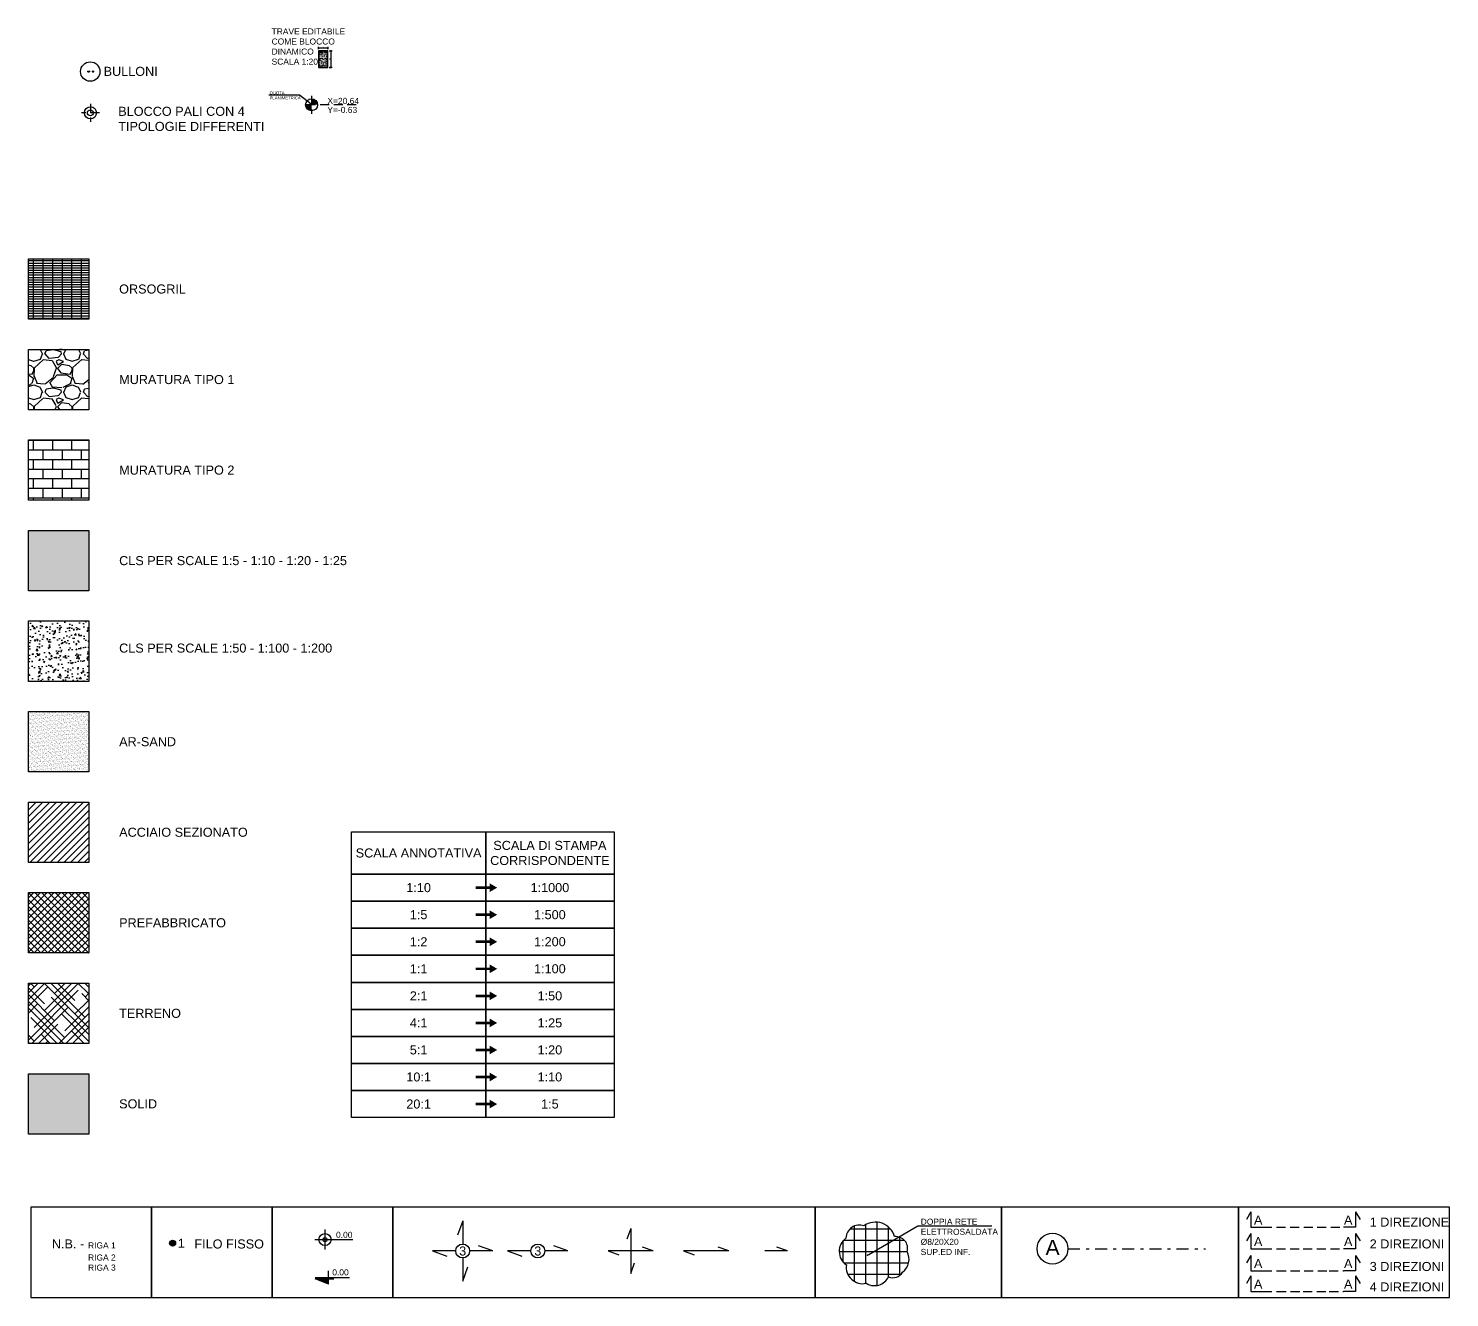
# Model space of a CAD drawing. Header units: metres. Extents: x 11 to 152679, y -40 to 137873.
# Drawn here: x 11.26 to 58.34, y -40.15 to 1.9 of the extents above; entities that cross this region are included whole.
import ezdxf
from ezdxf import colors
from ezdxf.entities.mleader import LeaderData, LeaderLine
from ezdxf.enums import TextEntityAlignment as Align
from ezdxf.math import Vec2, Vec3

# ---------------------------------------------------------------- set-up
doc = ezdxf.new("R2010")
doc.units = ezdxf.units.M
for name, pattern in [('ASSI', [0.8, 0.4, -0.2, 0, -0.2]), ('ESTQUOTE', [0.3, 0.2, -0.1]), ('PROIEZIONI', [0.45, 0.3, -0.15])]:
    doc.linetypes.add(name, pattern=pattern)
doc.layers.get('Defpoints').update_dxf_attribs({"color": 60})
for name, color, linetype in [('Assi', 6, 'ASSI'), ('Fili Fissi', 7, 'Continuous'), ('Linee 0.1mm', 5, 'Continuous'), ('Linee 0.2mm', 4, 'Continuous'), ('Linee 0.3mm', 3, 'Continuous'), ('Linee 0.5mm', 1, 'Continuous'), ('Proiezioni', 31, 'PROIEZIONI'), ('Quote', 7, 'Continuous'), ('Riempimento_Solido', 253, 'Continuous'), ('Riempimento_Tratteggio', 9, 'Continuous'), ('Scritte 0.2mm', 4, 'Continuous'), ('Scritte 0.3mm', 3, 'Continuous'), ('Scritte 0.5mm', 1, 'Continuous')]:
    doc.layers.add(name, color=color, linetype=linetype)
doc.styles.add('Interprogetti Swis', font='swissl.ttf')
doc.dimstyles.new('Interp. cm', dxfattribs={"dimtxt": 0.2, "dimasz": 0.2, "dimexe": 0.1, "dimexo": 0.25, "dimgap": 0.1, "dimtad": 1, "dimdec": 0, "dimlfac": 100, "dimzin": 1, "dimdsep": 46, "dimtxsty": 'Interprogetti Swis', "dimblk": 'ARCHTICK', "dimcen": 0.1, "dimclrd": 256, "dimclre": 253, "dimclrt": 4, "dimadec": 1, "dimazin": 0, "dimtm": 1e-09, "dimtfac": 1, "dimtdec": 0, "dimtix": 1, "dimtmove": 0, "dimatfit": 3, "dimldrblk": 'ARCHTICK', "dimfxl": 1.25, "dimlwd": -1, "dimlwe": -1, "dimarcsym": 0})

# ---------------------------------------------------------------- blocks, each defined once
blk = doc.blocks.new('DADO INFERIORE')
at = {"layer": 'Linee 0.2mm'}
for p, q in [((-0.19, 0.07), (-0.17, 0.1)), ((-0.19, -0.07), (-0.19, 0.07)), ((-0.17, -0.1), (-0.17, 0.1)), ((-0.13, 0.1), (-0.17, 0.1)), ((-0.13, -0.12), (-0.13, 0.12)), ((-0.03, 0.16), (-0.11, 0.16)), ((-0.03, 0.08), (-0.11, 0.08)), ((-0.01, 0.18), (0, 0.2)), ((-0.01, 0.18), (-0.01, -0.18)), ((0, -0.2), (0, 0.2)), ((-0.19, -0.07), (-0.17, -0.1)), ((-0.13, -0.1), (-0.17, -0.1)), ((-0.03, -0.08), (-0.11, -0.08)), ((-0.03, -0.16), (-0.11, -0.16)), ((-0.01, -0.18), (0, -0.2)), ((-0.01, -0.18), (0, -0.2))]:
    blk.add_line(p, q, dxfattribs=at)
for centre, radius, start, end in [((-0.08, 0.12), 0.0498, 127.41664, 232.58336), ((0.04, 0), 0.17, 152.24859, 207.75141), ((-0.06, 0.12), 0.0498, 307.41664, 52.58336), ((-0.18, 0), 0.17, 332.24859, 27.75141), ((-0.08, -0.12), 0.0498, 127.41664, 232.58336), ((-0.06, -0.12), 0.0498, 307.41664, 52.58336)]:
    blk.add_arc(centre, radius, start, end, dxfattribs=at)
at = {"layer": 'Proiezioni', "linetype": 'Continuous'}
blk.add_line((-0.18, 0.08), (-0.18, -0.08), dxfattribs=at)
for radius, start, end in [(0.626, 349.65545, 1.29477), (0.637, 345.2227, 1.27262), (0.648, 343.33314, 1.25123), (0.659, 343.61654, 355.13101), (0.67, 343.89033, 348.57513)]:
    blk.add_arc((-0.79, 0.09), radius, start, end, dxfattribs=at)
blk = doc.blocks.new('DADO SUPERIORE')
at = {"layer": 'Linee 0.2mm'}
for p, q in [((0.01, 0.18), (0, 0.2)), ((0, -0.2), (0, 0.2)), ((0.01, 0.18), (0.01, -0.18)), ((0.03, 0.16), (0.11, 0.16)), ((0.03, 0.08), (0.11, 0.08)), ((0.13, -0.12), (0.13, 0.12)), ((0.01, -0.18), (0, -0.2)), ((0.01, -0.18), (0, -0.2)), ((0.03, -0.08), (0.11, -0.08)), ((0.03, -0.16), (0.11, -0.16))]:
    blk.add_line(p, q, dxfattribs=at)
for centre, radius, start, end in [((0.06, 0.12), 0.0498, 127.41664, 232.58336), ((0.18, 0), 0.17, 152.24859, 207.75141), ((0.08, 0.12), 0.0498, 307.41664, 52.58336), ((-0.04, 0), 0.17, 332.24859, 27.75141), ((0.06, -0.12), 0.0498, 127.41664, 232.58336), ((0.08, -0.12), 0.0498, 307.41664, 52.58336)]:
    blk.add_arc(centre, radius, start, end, dxfattribs=at)
blk = doc.blocks.new('*U167')
at = {"layer": 'Proiezioni', "ltscale": 0.35}
for p, q in [((-0.1, 0.12), (0.27, 0.12)), ((-0.1, 0), (0.27, 0))]:
    blk.add_line(p, q, dxfattribs=at)
at = {"layer": 'Linee 0.2mm', "xscale": 0.5999999999998632, "yscale": 0.5999999999998632, "zscale": 0.5999999999998632}
for name, p in [('DADO INFERIORE', (-0.1, 0.06)), ('DADO SUPERIORE', (0.27, 0.06))]:
    blk.add_blockref(name, p, dxfattribs=at)
blk = doc.blocks.new('*U168')
at = {"layer": 'Linee 0.2mm'}
blk.add_lwpolyline([(0.16, -0.1), (0, -0.19), (-0.16, -0.1), (-0.16, 0.1), (0, 0.19), (0.16, 0.1)], close=True, dxfattribs=at)
blk.add_circle((0, 0), 0.12, dxfattribs=at)
at = {"layer": 'Proiezioni'}
for p, q in [((-0.27, 0), (0.27, 0)), ((0, -0.28), (0, 0.28))]:
    blk.add_line(p, q, dxfattribs=at)
at = {"layer": 'Proiezioni', "linetype": 'Continuous'}
blk.add_circle((0, 0), 0.165, dxfattribs=at)
blk = doc.blocks.new('*U27')
at = {"layer": 'Linee 0.2mm', "ltscale": 0.02}
blk.add_line((1, 0), (0, 0), dxfattribs=at)
at = {"layer": 'Linee 0.5mm', "ltscale": 0.02}
blk.add_line((1, 0), (0.529, 0.167), dxfattribs=at)
blk = doc.blocks.new('*U26')
at = {"layer": 'Linee 0.2mm', "ltscale": 0.02}
blk.add_line((1, 0), (-1, 0), dxfattribs=at)
at = {"layer": 'Linee 0.5mm', "ltscale": 0.02}
for p, q in [((-1, 0), (-0.529, -0.167)), ((1, 0), (0.529, 0.167))]:
    blk.add_line(p, q, dxfattribs=at)
blk = doc.blocks.new('*U25')
at = {"layer": 'Linee 0.2mm', "ltscale": 0.02}
for p, q in [((-0.229, 0), (-1, 0)), ((1, 0), (0.229, 0))]:
    blk.add_line(p, q, dxfattribs=at)
at = {"layer": 'Linee 0.2mm'}
blk.add_circle((0, 0), 0.229, dxfattribs=at)
at = {"layer": 'Linee 0.5mm', "ltscale": 0.02}
for p, q in [((-1, 0), (-0.529, -0.167)), ((1, 0), (0.529, 0.167))]:
    blk.add_line(p, q, dxfattribs=at)
at = {"layer": 'Scritte 0.3mm', "style": 'Interprogetti Swis'}
blk.add_attdef('NUMERO', text='', height=0.3, dxfattribs=at).set_placement((0, 0), align=Align.MIDDLE_CENTER)
blk = doc.blocks.new('*U24')
at = {"layer": 'Linee 0.2mm', "ltscale": 0.02}
for p, q in [((0, 1), (0, 0.229)), ((-0.229, 0), (-1, 0)), ((1, 0), (0.229, 0)), ((0, -0.229), (0, -1))]:
    blk.add_line(p, q, dxfattribs=at)
at = {"layer": 'Linee 0.2mm'}
blk.add_circle((0, 0), 0.229, dxfattribs=at)
at = {"layer": 'Linee 0.5mm', "ltscale": 0.02}
for p, q in [((0, 1), (-0.167, 0.529)), ((-1, 0), (-0.529, -0.167)), ((1, 0), (0.529, 0.167)), ((0, -1), (0.167, -0.529))]:
    blk.add_line(p, q, dxfattribs=at)
at = {"layer": 'Scritte 0.3mm', "style": 'Interprogetti Swis'}
blk.add_attdef('NUMERO', text='', height=0.3, dxfattribs=at).set_placement((0, 0), align=Align.MIDDLE_CENTER)
blk = doc.blocks.new('ORDITURA SOLAIO')
at = {"layer": 'Linee 0.2mm', "ltscale": 0.02}
for p, q in [((0, 1), (0, -1)), ((1, 0), (-1, 0))]:
    blk.add_line(p, q, dxfattribs=at)
at = {"layer": 'Linee 0.5mm', "ltscale": 0.02}
for p, q in [((0, 1), (-0.167, 0.529)), ((-1, 0), (-0.529, -0.167)), ((1, 0), (0.529, 0.167)), ((0, -1), (0.167, -0.529))]:
    blk.add_line(p, q, dxfattribs=at)
blk = doc.blocks.new('PUNTO FILO FISSO')
at = {"layer": 'Fili Fissi'}
h = blk.add_hatch(color=256, dxfattribs=at)
h.dxf.hatch_style = 1
edge = h.paths.add_edge_path()
edge.add_arc((0, 0), 0.1, 0, 360)
blk.add_circle((0, 0), 0.1, dxfattribs=at)
at = {"layer": 'Scritte 0.3mm', "style": 'Interprogetti Swis'}
blk.add_attdef('FILO_FISSO', text='', height=0.3, dxfattribs=at).set_placement((0, 0), align=Align.MIDDLE_CENTER)
blk = doc.blocks.new('*U23')
at = {"layer": 'Linee 0.2mm'}
for p, q in [((-0.333, 0), (0.921, 0)), ((0, -0.333), (0, 0.333))]:
    blk.add_line(p, q, dxfattribs=at)
blk.add_circle((0, 0), 0.2, dxfattribs=at)
at = {"layer": 'Linee 0.5mm'}
blk.add_circle((0, 0), 0.0667, dxfattribs=at)
at = {"layer": 'Scritte 0.2mm', "ltscale": 0.02, "style": 'Interprogetti Swis'}
blk.add_attdef('QUOTAPLANIMETRICA', (0.26, 0.058), '', height=0.2, dxfattribs=at)
blk = doc.blocks.new('*U32')
at = {"layer": 'Linee 0.2mm', "color": 4}
for p, q in [((-0.44, 0.22), (0.693, 0.22)), ((0, 0.176), (-0.44, 0.176)), ((0, 0), (-0.44, 0.176)), ((0, 0), (0, 0.44)), ((0, 0.176), (0.176, 0.176))]:
    blk.add_line(p, q, dxfattribs=at)
at = {"layer": 'Riempimento_Tratteggio', "ltscale": 0.02}
for p, q in [((-0.427, 0.171), (-0.422, 0.176)), ((-0.399, 0.159), (-0.415, 0.176)), ((-0.406, 0.162), (-0.392, 0.176)), ((-0.349, 0.14), (-0.385, 0.176)), ((-0.384, 0.154), (-0.362, 0.176)), ((-0.363, 0.145), (-0.333, 0.176)), ((-0.299, 0.12), (-0.355, 0.176)), ((-0.342, 0.137), (-0.303, 0.176)), ((-0.249, 0.1), (-0.325, 0.176)), ((-0.32, 0.128), (-0.273, 0.176)), ((-0.299, 0.12), (-0.243, 0.176)), ((-0.199, 0.08), (-0.295, 0.176)), ((-0.278, 0.111), (-0.213, 0.176)), ((-0.15, 0.06), (-0.266, 0.176)), ((-0.256, 0.103), (-0.183, 0.176)), ((-0.1, 0.04), (-0.236, 0.176)), ((-0.235, 0.094), (-0.153, 0.176)), ((-0.214, 0.085), (-0.123, 0.176)), ((-0.05, 0.02), (-0.206, 0.176)), ((-0.192, 0.077), (-0.093, 0.176)), ((0, 0), (-0.176, 0.176)), ((-0.171, 0.068), (-0.063, 0.176)), ((-0.15, 0.06), (-0.034, 0.176)), ((0, 0.03), (-0.146, 0.176)), ((-0.128, 0.051), (-0.004, 0.176)), ((0, 0.06), (-0.116, 0.176)), ((-0.107, 0.043), (0, 0.15)), ((0, 0.09), (-0.086, 0.176)), ((-0.085, 0.034), (0, 0.12)), ((-0.064, 0.026), (0, 0.09)), ((0, 0.12), (-0.056, 0.176)), ((-0.043, 0.017), (0, 0.06)), ((0, 0.15), (-0.026, 0.176)), ((-0.021, 0.009), (0, 0.03))]:
    blk.add_line(p, q, dxfattribs=at)
at = {"layer": 'Scritte 0.2mm', "style": 'Interprogetti Swis'}
blk.add_attdef('QUOTAALTIMETRICA', (0.127, 0.287), '', height=0.2, dxfattribs=at)
blk = doc.blocks.new('_Dot')
at = {"color": 0, "linetype": 'ByBlock', "lineweight": -2}
blk.add_line((-0.5, 0), (-1, 0), dxfattribs=at)
at = {"color": 0, "linetype": 'ByBlock', "const_width": 0.5}
blk.add_lwpolyline([(-0.25, 0, 1), (0.25, 0, 1)], format="xyb", close=True, dxfattribs=at)
blk = doc.blocks.new('RETE CARPENTERIA')
at = {"layer": 'Riempimento_Tratteggio'}
h = blk.add_hatch(dxfattribs=at)
h.set_pattern_fill('ANSI37', color=3, scale=3, angle=45)
h.set_pattern_definition([(90, (0, 0), (-0.375, 6e-17), []), (180, (0, 0), (-6e-17, -0.375), [])])
edge = h.paths.add_edge_path()
edge.add_arc((-0.27, 0.158), 0.44, 69.223, 179.223)
edge.add_arc((-0.393, -0.275), 0.542, 125.8149, 235.8149)
edge.add_arc((-0.154, -0.796), 0.548, 172.31, 282.31)
edge.add_arc((0.234, -0.896), 0.513, 238.064, 334.7838)
edge.add_arc((0.849, -0.779), 0.368, 245.9284, 329.7436)
edge.add_arc((0.829, -0.529), 0.551, 307.7905, 386.9159)
edge.add_arc((0.938, -0.179), 0.395, 345.2555, 455.2555)
edge.add_arc((0.27, 0.037), 0.656, 15.7205, 125.7205)
at = {"layer": 'Scritte 0.2mm'}
blk.add_lwpolyline([(-0.114, 0.57, 0.520567), (-0.71, 0.164, 0.520567), (-0.697, -0.723, 0.520567), (-0.038, -1.332, 0.448997), (0.698, -1.115, 0.382939), (1.166, -0.964, 0.359654), (1.32, -0.28, 0.520567), (0.901, 0.215, 0.520567)], format="xyb", close=True, dxfattribs=at)
blk = doc.blocks.new('*U28')
at = {"layer": 'Linee 0.2mm', "ltscale": 0.02}
for p, q in [((-1.731, 0.511), (-1.731, 0)), ((1.731, 0.511), (1.731, 0)), ((-1.731, 0), (-1.334, 0)), ((1.731, 0), (1.334, 0))]:
    blk.add_line(p, q, dxfattribs=at)
at = {"layer": 'Linee 0.3mm', "ltscale": 0.02}
for p, q in [((-1.731, 0.511), (-1.883, 0.263)), ((1.731, 0.511), (1.883, 0.263))]:
    blk.add_line(p, q, dxfattribs=at)
at = {"layer": 'Proiezioni'}
blk.add_line((-1.334, 0), (1.334, 0), dxfattribs=at)
at = {"layer": 'Scritte 0.3mm', "ltscale": 0.02, "style": 'Interprogetti Swis'}
blk.add_attdef('A', text='', height=0.3, dxfattribs=at).set_placement((-1.631, 0), align=Align.BOTTOM_LEFT)
blk.add_attdef('B', text='', height=0.3, dxfattribs=at).set_placement((1.631, 0), align=Align.BOTTOM_RIGHT)
blk = doc.blocks.new('*U29')
at = {"layer": 'Linee 0.2mm', "ltscale": 0.02}
for p, q in [((-1.731, 0.511), (-1.731, 0)), ((1.731, 0.511), (1.731, 0)), ((-1.731, 0), (-1.334, 0)), ((1.731, 0), (1.334, 0))]:
    blk.add_line(p, q, dxfattribs=at)
at = {"layer": 'Linee 0.3mm', "ltscale": 0.02}
for p, q in [((-1.731, 0.511), (-1.883, 0.263)), ((1.731, 0.511), (1.883, 0.263))]:
    blk.add_line(p, q, dxfattribs=at)
at = {"layer": 'Proiezioni'}
for p, q in [((-1.334, 0), (0, 0)), ((0, 0), (1.334, 0))]:
    blk.add_line(p, q, dxfattribs=at)
at = {"layer": 'Scritte 0.3mm', "ltscale": 0.02, "style": 'Interprogetti Swis'}
blk.add_attdef('A', text='', height=0.3, dxfattribs=at).set_placement((-1.631, 0), align=Align.BOTTOM_LEFT)
blk.add_attdef('B', text='', height=0.3, dxfattribs=at).set_placement((1.631, 0), align=Align.BOTTOM_RIGHT)
blk = doc.blocks.new('*U30')
at = {"layer": 'Linee 0.2mm', "ltscale": 0.02}
for p, q in [((-1.731, 0.511), (-1.731, 0)), ((1.731, 0.511), (1.731, 0)), ((1.731, 0), (1.334, 0)), ((-1.731, 0), (-1.334, 0))]:
    blk.add_line(p, q, dxfattribs=at)
at = {"layer": 'Linee 0.3mm', "ltscale": 0.02}
for p, q in [((-1.731, 0.511), (-1.883, 0.263)), ((1.731, 0.511), (1.883, 0.263))]:
    blk.add_line(p, q, dxfattribs=at)
at = {"layer": 'Proiezioni'}
for p, q in [((-0.865, 0), (0.858, 0)), ((0.858, 0), (1.334, 0)), ((-1.334, 0), (-0.865, 0))]:
    blk.add_line(p, q, dxfattribs=at)
at = {"layer": 'Scritte 0.3mm', "ltscale": 0.02, "style": 'Interprogetti Swis'}
blk.add_attdef('A', text='', height=0.3, dxfattribs=at).set_placement((-1.631, 0), align=Align.BOTTOM_LEFT)
blk.add_attdef('B', text='', height=0.3, rotation=360, dxfattribs=at).set_placement((1.631, 0), align=Align.BOTTOM_RIGHT)
blk = doc.blocks.new('*U31')
at = {"layer": 'Linee 0.2mm', "ltscale": 0.02}
for p, q in [((-1.731, 0.511), (-1.731, 0)), ((1.731, 0.511), (1.731, 0)), ((1.731, 0), (1.334, 0)), ((-1.731, 0), (-1.334, 0))]:
    blk.add_line(p, q, dxfattribs=at)
at = {"layer": 'Linee 0.3mm', "ltscale": 0.02}
for p, q in [((-1.731, 0.511), (-1.883, 0.263)), ((1.731, 0.511), (1.883, 0.263))]:
    blk.add_line(p, q, dxfattribs=at)
at = {"layer": 'Proiezioni'}
for p, q in [((-1.334, 0), (-0.865, 0)), ((-0.865, 0), (0, 0)), ((0, 0), (0.865, 0)), ((0.865, 0), (1.334, 0))]:
    blk.add_line(p, q, dxfattribs=at)
at = {"layer": 'Scritte 0.3mm', "ltscale": 0.02, "style": 'Interprogetti Swis'}
blk.add_attdef('A', text='', height=0.3, dxfattribs=at).set_placement((-1.631, 0), align=Align.BOTTOM_LEFT)
blk.add_attdef('B', text='', height=0.3, rotation=360, dxfattribs=at).set_placement((1.631, 0), align=Align.BOTTOM_RIGHT)
blk = doc.blocks.new('_ArchTick')
for p, q in [((0.55, 0), (-0.55, 0)), ((0, 1), (0, -1))]:
    blk.add_line(p, q)
at = {"color": 0, "linetype": 'ByBlock', "const_width": 0.127}
blk.add_lwpolyline([(-0.42, -0.42), (0.42, 0.42)], dxfattribs=at)
blk = doc.blocks.new('*D143')
at = {"layer": 'Defpoints', "color": 0, "transparency": 16777216}
for p in [(-0.15, 0.088), (-0.15, 0), (0.15, 0)]:
    blk.add_point(p, dxfattribs=at)
at = {"layer": 'Quote', "color": 253, "linetype": 'ESTQUOTE', "transparency": 16777216}
for p, q in [((-0.15, 0.05), (-0.15, 0.108)), ((0.15, 0.05), (0.15, 0.108))]:
    blk.add_line(p, q, dxfattribs=at)
at = {"layer": 'Quote', "transparency": 16777216}
blk.add_line((0.15, 0.088), (-0.15, 0.088), dxfattribs=at)
at = {"layer": 'Quote', "transparency": 16777216, "xscale": 0.04000000000000001, "yscale": 0.04000000000000001, "zscale": 0.04000000000000001, "rotation": 180}
blk.add_blockref('_ArchTick', (-0.15, 0.088), dxfattribs=at)
at = {"layer": 'Quote', "transparency": 16777216, "xscale": 0.04000000000000001, "yscale": 0.04000000000000001, "zscale": 0.04000000000000001}
blk.add_blockref('_ArchTick', (0.15, 0.088), dxfattribs=at)
at = {"layer": 'Quote', "color": 4, "transparency": 16777216, "insert": (0, 0.129), "char_height": 0.04, "attachment_point": 5, "style": 'Interprogetti Swis'}
blk.add_mtext('30', dxfattribs=at)
blk = doc.blocks.new('*D144')
at = {"layer": 'Defpoints', "color": 0, "transparency": 16777216}
for p in [(0.15, 0), (0.15, -0.55), (0.255, -0.55)]:
    blk.add_point(p, dxfattribs=at)
at = {"layer": 'Quote', "color": 253, "linetype": 'ESTQUOTE', "transparency": 16777216}
for p, q in [((0.2, 0), (0.275, 0)), ((0.2, -0.55), (0.275, -0.55))]:
    blk.add_line(p, q, dxfattribs=at)
at = {"layer": 'Quote', "transparency": 16777216}
blk.add_line((0.255, 0), (0.255, -0.55), dxfattribs=at)
at = {"layer": 'Quote', "transparency": 16777216, "xscale": 0.04000000000000001, "yscale": 0.04000000000000001, "zscale": 0.04000000000000001}
for p, rotation in [((0.255, 0), 90), ((0.255, -0.55), 270)]:
    blk.add_blockref('_ArchTick', p, dxfattribs=dict(at, rotation=rotation))
at = {"layer": 'Quote', "color": 4, "transparency": 16777216, "insert": (0.215, -0.275), "char_height": 0.04, "attachment_point": 5, "rotation": 90, "style": 'Interprogetti Swis'}
blk.add_mtext('55', dxfattribs=at)
blk = doc.blocks.new('Ferro sezionato 1')
at = {"layer": 'Riempimento_Solido'}
h = blk.add_hatch(color=256, dxfattribs=at)
h.dxf.hatch_style = 1
edge = h.paths.add_edge_path()
edge.add_arc((0, 0), 0.01, 0, 360)
at = {"layer": 'Linee 0.1mm', "color": 7}
for p, q in [((-0.02, 0), (0.02, 0)), ((0, -0.02), (0, 0.02))]:
    blk.add_line(p, q, dxfattribs=at)
blk.add_circle((0, 0), 0.01, dxfattribs=at)
blk = doc.blocks.new('*U39')
at = {"ltscale": 0.02, "xscale": 0.6000000000000127, "yscale": 0.6000000000000127, "zscale": 0.6000000000000127}
blk.add_blockref('Ferro sezionato 1', (0, 0), dxfattribs=at)
blk = doc.blocks.new('*U121')
at = {"rotation": 89.99999999999955}
blk.add_blockref('*U39', (0, -0.001), dxfattribs=at)
blk = doc.blocks.new('*U122')
at = {"color": 0, "linetype": 'ByBlock', "lineweight": -2, "transparency": 16777216, "rotation": 270.0000000000005}
for p in [(-0.105, -0.045), (-0.105, -0.275), (-0.105, -0.505)]:
    blk.add_blockref('*U121', p, dxfattribs=at)
blk = doc.blocks.new('*U123')
at = {"rotation": 89.99999999999912}
blk.add_blockref('*U39', (0, 0.001), dxfattribs=at)
blk = doc.blocks.new('*U124')
at = {"color": 0, "linetype": 'ByBlock', "lineweight": -2, "transparency": 16777216, "rotation": 270.0000000000009}
for p in [(0.105, -0.045), (0.105, -0.275), (0.105, -0.505)]:
    blk.add_blockref('*U123', p, dxfattribs=at)
blk = doc.blocks.new('*U48')
at = {"ltscale": 0.02, "xscale": 0.6999999999996604, "yscale": 0.6999999999996604, "zscale": 0.6999999999996604}
blk.add_blockref('Ferro sezionato 1', (0, 0), dxfattribs=at)
blk = doc.blocks.new('*U125')
blk.add_blockref('*U48', (0, 0))
blk = doc.blocks.new('*U126')
at = {"color": 0, "linetype": 'ByBlock', "lineweight": -2, "transparency": 16777216}
for p in [(-0.105, -0.045), (-0.035, -0.045), (0.035, -0.045), (0.105, -0.045)]:
    blk.add_blockref('*U125', p, dxfattribs=at)
blk = doc.blocks.new('*U53')
at = {"ltscale": 0.02, "xscale": 0.6999999999996604, "yscale": 0.6999999999996604, "zscale": 0.6999999999996604}
blk.add_blockref('Ferro sezionato 1', (0, 0), dxfattribs=at)
blk = doc.blocks.new('*U119')
at = {"ltscale": 0.02}
blk.add_blockref('*U53', (0, 0), dxfattribs=at)
blk = doc.blocks.new('*U120')
at = {"color": 0, "linetype": 'ByBlock', "lineweight": -2, "transparency": 16777216}
for p in [(-0.105, -0.505), (-0.035, -0.505), (0.035, -0.505), (0.105, -0.505)]:
    blk.add_blockref('*U119', p, dxfattribs=at)
blk = doc.blocks.new('*U145')
at = {"layer": 'Assi'}
blk.add_line((0.511, 0), (5.065, 0), dxfattribs=at)
at = {"layer": 'Linee 0.2mm', "ltscale": 0.02}
blk.add_circle((0, 0), 0.511, dxfattribs=at)
at = {"layer": 'Scritte 0.5mm', "ltscale": 0.02, "style": 'Interprogetti Swis'}
blk.add_attdef('A', text='', height=0.5, dxfattribs=at).set_placement((0.003, -0.208), align=Align.CENTER)
blk = doc.blocks.new('*U165')
at = {"layer": 'Linee 0.2mm'}
for radius in [0.2, 0.1]:
    blk.add_circle((0, 0), radius, dxfattribs=at)
at = {"layer": 'Proiezioni'}
for p, q in [((0.3, 0), (-0.3, 0)), ((0, 0.3), (0, -0.3))]:
    blk.add_line(p, q, dxfattribs=at)
blk = doc.blocks.new('*U114')
at = {"layer": 'Riempimento_Tratteggio'}
h = blk.add_hatch(dxfattribs=at)
h.set_pattern_fill('AR-CONC', color=256, scale=0.05)
h.set_pattern_definition([(50, (0, 0), (0.071726, -0.006275), [0.0075, -0.0825]), (355, (0, 0), (-0.013875, 0.075219), [0.006, -0.066]), (100.451, (0.00598, -0.00052), (0.057851, 0.068944), [0.006374, -0.070114]), (46.184, (0, 0.02), (0.106724, -0.016552), [0.01125, -0.12375]), (96.636, (0.00889, 0.01862), (0.093466, 0.097412), [0.009561, -0.105171]), (351.184, (0, 0.02), (0.093466, 0.097412), [0.009, -0.099]), (21, (0.01, 0.015), (0.059691, -0.040262), [0.0075, -0.0825]), (326, (0.01, 0.015), (0.0243315, 0.072515), [0.006, -0.066]), (71.451, (0.014974, 0.011645), (0.084022, 0.032253), [0.006374, -0.070114]), (37.5, (0, 0), (0.001216, 0.0332894), [0, -0.0652, 0, -0.067, 0, -0.06625]), (7.5, (0, 0), (0.026307, 0.0394412), [0, -0.0382, 0, -0.0637, 0, -0.02525]), (327.5, (-0.0223, 0), (0.0533822, -0.0022555), [0, -0.025, 0, -0.078, 0, -0.1035]), (317.5, (-0.0323, 0), (0.0583186, 0.0100105), [0, -0.0325, 0, -0.0518, 0, -0.0735])])
h.paths.add_polyline_path([(-0.15, -0.55), (0.15, -0.55), (0.15, 0), (-0.15, 0)])
at = {"layer": 'Linee 0.2mm'}
blk.add_lwpolyline([(-0.15, -0.55), (0.15, -0.55), (0.15, 0), (-0.15, 0)], close=True, dxfattribs=at)
at = {"layer": 'Riempimento_Solido', "ltscale": 0.02, "const_width": 0.01}
blk.add_lwpolyline([(-0.1, -0.525, -0.414214), (-0.125, -0.5), (-0.125, -0.05, -0.414214), (-0.1, -0.025), (0.1, -0.025, -0.414214), (0.125, -0.05), (0.125, -0.5, -0.414214), (0.1, -0.525)], format="xyb", close=True, dxfattribs=at)
for points in [[(-0.054, -0.121), (-0.125, -0.05)], [(-0.1, -0.025), (-0.029, -0.096)]]:
    blk.add_lwpolyline(points, dxfattribs=at)
for name in ['*U126', '*U122', '*U124', '*U120']:
    blk.add_blockref(name, (0, 0))
at = {"layer": 'Quote'}
dim = blk.add_linear_dim(base=(-0.15, 0.088), p1=(0.15, 0), p2=(-0.15, 0), dimstyle='Interp. cm', dxfattribs=at)
dim.commit()
dim.dimension.update_dxf_attribs({"geometry": '*D143', "text_midpoint": (0, 0.129)})
dim = blk.add_linear_dim(base=(0.255, -0.55), p1=(0.15, 0), p2=(0.15, -0.55), angle=90, dimstyle='Interp. cm', dxfattribs=at)
dim.commit()
dim.dimension.update_dxf_attribs({"geometry": '*D144', "text_midpoint": (0.215, -0.275)})
blk = doc.blocks.new('Palo ID')
at = {"layer": 'Riempimento_Solido', "transparency": 33554559}
h = blk.add_hatch(color=9, dxfattribs=at)
h.dxf.hatch_style = 1
h.paths.add_polyline_path([(0, 0), (-0.2, 0, 0.414214), (0, -0.2)])
h = blk.add_hatch(color=9, dxfattribs=at)
h.dxf.hatch_style = 1
h.paths.add_polyline_path([(0, 0.2), (0, 0), (0.2, 0, 0.414214)])
at = {"layer": 'Linee 0.2mm'}
blk.add_circle((0, 0), 0.2, dxfattribs=at)
at = {"layer": 'Proiezioni'}
for p, q in [((1.481, 0), (-0.3, 0)), ((0, 0.3), (0, -0.3))]:
    blk.add_line(p, q, dxfattribs=at)
at = {"layer": 'Linee 0.2mm', "style": 'Interprogetti Swis'}
for tag, p in [('X', (0.523, 0.028)), ('Y', (0.523, -0.271))]:
    blk.add_attdef(tag, p, '', height=0.2, dxfattribs=at)
at = {"layer": 'Scritte 0.2mm', "ltscale": 0.02}
ml = blk.add_multileader_mtext('Standard', dxfattribs=at)
ml.set_content('\\A1;QUOTA \\PPLANIMETRICA', color=256, style='Interprogetti Swis')
ml.set_leader_properties(color=7)
ml.set_arrow_properties(name='DOT')
ml.build(insert=Vec2(0, 0))
ml.multileader.update_dxf_attribs({"has_dogleg": 0, "text_left_attachment_type": 6, "text_right_attachment_type": 6, "dogleg_length": 0.36, "arrow_head_size": 0.025, "scale": 0.5})
ctx = ml.context
ctx.base_point, ctx.scale, ctx.char_height, ctx.arrow_head_size, ctx.landing_gap_size, ctx.plane_origin = Vec3(-1.443, 0.323), 0.5, 0.1, 0.025, 0.05, Vec3(3.215, 1.974)
ctx.left_attachment, ctx.right_attachment = 6, 6
notes = []
notes.append((ctx, [(1, (1, 1, 0), (-0.224, 0.323), (-1, 0), 0.18, [(0, [(0, 0)], 0, [])])]))
ctx.mtext.insert, ctx.mtext.flow_direction = Vec3(-1.393, 0.443), 5
for ctx, leaders in notes:
    for number, flags, end, landing, length, lines in leaders:
        leader = LeaderData()
        leader.index, (leader.has_last_leader_line, leader.has_dogleg_vector, leader.attachment_direction) = number, flags
        leader.last_leader_point, leader.dogleg_vector, leader.dogleg_length = Vec3(end), Vec3(landing), length
        for number, points, colour, breaks in lines:
            line = LeaderLine()
            line.index, line.vertices, line.color, line.breaks = number, Vec3.list(points), colors.encode_raw_color(colour), breaks
            leader.lines.append(line)
        ctx.leaders.append(leader)

msp = doc.modelspace()

# ---------------------------------------------------------------- hatches: boundary and pattern name
at = {"layer": 'Riempimento_Solido'}
h = msp.add_hatch(color=256, dxfattribs=at)
h.dxf.hatch_style = 1
h.paths.add_polyline_path([(13.2569, -34.7349), (13.2569, -32.7349), (11.2569, -32.7349), (11.2569, -34.7349)])
at = {"layer": 'Riempimento_Tratteggio'}
h = msp.add_hatch(dxfattribs=at)
h.set_pattern_fill('GRATE', color=256, scale=0.1)
h.paths.add_polyline_path([(13.2569, -5.7349), (11.2569, -5.7349), (11.2569, -7.7349), (13.2569, -7.7349)])
h = msp.add_hatch(dxfattribs=at)
h.set_pattern_fill('GRAVEL', color=256, scale=0.05)
h.paths.add_polyline_path([(13.2569, -8.7349), (11.2569, -8.7349), (11.2569, -10.7349), (13.2569, -10.7349)])
h = msp.add_hatch(dxfattribs=at)
h.set_pattern_fill('BRICK', color=256, scale=0.05)
h.paths.add_polyline_path([(13.2569, -13.7349), (13.2569, -11.7349), (11.2569, -11.7349), (11.2569, -13.7349)])
h = msp.add_hatch(dxfattribs=at)
h.set_pattern_fill('AR-CONC', color=256, scale=0.0025)
h.set_pattern_definition([(50, (0, 0), (0.09109233, -0.00796954), [0.009525, -0.104775]), (355, (0, 0), (-0.0176217, 0.09552842), [0.00762, -0.0838203]), (100.45144, (0.00759, -0.00066), (0.07347062, 0.08755888), [0.008095, -0.08904512]), (46.1842, (0, 0.0254), (0.1355395, -0.02102116), [0.0142875, -0.1571625]), (96.63556, (0.0113, 0.02365), (0.1187021, 0.1237131), [0.0121425, -0.1335678]), (351.18415, (0, 0.0254), (0.1187021, 0.1237131), [0.01143, -0.1257299]), (21, (0.0127, 0.01905), (0.0758072, -0.0511326), [0.009525, -0.104775]), (326, (0.0127, 0.01905), (0.030901, 0.092094), [0.00762, -0.08382]), (71.45144, (0.01902, 0.01479), (0.1067082, 0.0409614), [0.008095, -0.08904497]), (37.5, (0, 0), (0.0015443, 0.04227752), [0, -0.082804, 0, -0.08509, 0, -0.0841375]), (7.5, (0, 0), (0.03340983, 0.05009029), [0, -0.048514, 0, -0.080899, 0, -0.0320675]), (327.5, (-0.02832, 0), (0.0677953, -0.00286437), [0, -0.03175, 0, -0.09906, 0, -0.131445]), (317.5, (-0.04102, 0), (0.07406459, 0.01271325), [0, -0.041275, 0, -0.065786, 0, -0.093345])])
h.paths.add_polyline_path([(13.2569, -14.7349), (11.2569, -14.7349), (11.2569, -16.7349), (13.2569, -16.7349)])
h = msp.add_hatch(dxfattribs=at)
h.set_pattern_fill('AR-CONC', color=256, scale=0.0025)
h.paths.add_polyline_path([(13.2569, -17.7349), (11.2569, -17.7349), (11.2569, -19.7349), (13.2569, -19.7349)])
h = msp.add_hatch(dxfattribs=at)
h.set_pattern_fill('AR-SAND', color=256, scale=0.002)
h.paths.add_polyline_path([(13.2569, -22.7349), (13.2569, -20.7349), (11.2569, -20.7349), (11.2569, -22.7349)])
h = msp.add_hatch(dxfattribs=at)
h.set_pattern_fill('ANSI31', color=256, scale=0.05)
h.paths.add_polyline_path([(13.2569, -23.7349), (11.2569, -23.7349), (11.2569, -25.7349), (13.2569, -25.7349)])
h = msp.add_hatch(dxfattribs=at)
h.set_pattern_fill('ANSI37', color=256, scale=0.05)
h.paths.add_polyline_path([(11.2569, -28.7349), (13.2569, -28.7349), (13.2569, -26.7349), (11.2569, -26.7349)])
h = msp.add_hatch(dxfattribs=at)
h.set_pattern_fill('HOUND', color=256, scale=0.1, angle=45)
h.paths.add_polyline_path([(13.2569, -29.7349), (11.2569, -29.7349), (11.2569, -31.7349), (13.2569, -31.7349)])

# ---------------------------------------------------------------- linework, layer by layer
at = {"layer": 'Linee 0.2mm'}
for points in [[(11.2569, -5.7349), (13.2569, -5.7349), (13.2569, -7.7349), (11.2569, -7.7349)], [(11.2569, -8.7349), (13.2569, -8.7349), (13.2569, -10.7349), (11.2569, -10.7349)], [(11.2569, -11.7349), (13.2569, -11.7349), (13.2569, -13.7349), (11.2569, -13.7349)], [(11.2569, -14.7349), (13.2569, -14.7349), (13.2569, -16.7349), (11.2569, -16.7349)], [(11.2569, -17.7349), (13.2569, -17.7349), (13.2569, -19.7349), (11.2569, -19.7349)], [(11.2569, -20.7349), (13.2569, -20.7349), (13.2569, -22.7349), (11.2569, -22.7349)], [(11.2569, -23.7349), (13.2569, -23.7349), (13.2569, -25.7349), (11.2569, -25.7349)], [(21.9618, -24.7229), (26.4052, -24.7229), (26.4052, -26.1239), (21.9618, -26.1239)], [(26.4052, -24.7229), (30.6601, -24.7229), (30.6601, -26.1239), (26.4052, -26.1239)], [(21.9618, -26.1239), (26.4052, -26.1239), (26.4052, -27.0202), (21.9618, -27.0202)], [(26.4052, -26.1239), (30.6601, -26.1239), (30.6601, -27.0202), (26.4052, -27.0202)], [(11.2569, -26.7349), (13.2569, -26.7349), (13.2569, -28.7349), (11.2569, -28.7349)], [(21.9618, -27.0202), (26.4052, -27.0202), (26.4052, -27.9164), (21.9618, -27.9164)], [(26.4052, -27.0202), (30.6601, -27.0202), (30.6601, -27.9164), (26.4052, -27.9164)], [(21.9618, -27.9164), (26.4052, -27.9164), (26.4052, -28.8127), (21.9618, -28.8127)], [(26.4052, -27.9164), (30.6601, -27.9164), (30.6601, -28.8127), (26.4052, -28.8127)], [(21.9618, -28.8127), (26.4052, -28.8127), (26.4052, -29.709), (21.9618, -29.709)], [(26.4052, -28.8127), (30.6601, -28.8127), (30.6601, -29.709), (26.4052, -29.709)], [(11.2569, -29.7349), (13.2569, -29.7349), (13.2569, -31.7349), (11.2569, -31.7349)], [(21.9618, -29.709), (26.4052, -29.709), (26.4052, -30.6052), (21.9618, -30.6052)], [(26.4052, -29.709), (30.6601, -29.709), (30.6601, -30.6052), (26.4052, -30.6052)], [(21.9618, -30.6052), (26.4052, -30.6052), (26.4052, -31.5015), (21.9618, -31.5015)], [(26.4052, -30.6052), (30.6601, -30.6052), (30.6601, -31.5015), (26.4052, -31.5015)], [(21.9618, -31.5015), (26.4052, -31.5015), (26.4052, -32.3977), (21.9618, -32.3977)], [(26.4052, -31.5015), (30.6601, -31.5015), (30.6601, -32.3977), (26.4052, -32.3977)], [(21.9618, -32.3977), (26.4052, -32.3977), (26.4052, -33.294), (21.9618, -33.294)], [(26.4052, -32.3977), (30.6601, -32.3977), (30.6601, -33.294), (26.4052, -33.294)], [(11.2569, -32.7349), (13.2569, -32.7349), (13.2569, -34.7349), (11.2569, -34.7349)], [(21.9618, -33.294), (26.4052, -33.294), (26.4052, -34.1902), (21.9618, -34.1902)], [(26.4052, -33.294), (30.6601, -33.294), (30.6601, -34.1902), (26.4052, -34.1902)], [(11.3328, -40.1543), (15.3328, -40.1543), (15.3328, -37.1543), (11.3328, -37.1543)], [(15.3328, -40.1543), (19.3328, -40.1543), (19.3328, -37.1543), (15.3328, -37.1543)], [(19.3328, -40.1543), (23.3328, -40.1543), (23.3328, -37.1543), (19.3328, -37.1543)], [(23.3328, -40.1543), (37.3206, -40.1543), (37.3206, -37.1543), (23.3328, -37.1543)], [(37.3206, -40.1543), (43.4957, -40.1543), (43.4957, -37.1543), (37.3206, -37.1543)], [(43.4957, -40.1543), (51.3456, -40.1543), (51.3456, -37.1543), (43.4957, -37.1543)], [(51.3456, -40.1543), (58.3385, -40.1543), (58.3385, -37.1543), (51.3456, -37.1543)]]:
    msp.add_lwpolyline(points, close=True, dxfattribs=at)
at = {"layer": 'Riempimento_Solido', "const_width": 0.0875}
for points in [[(26.0731, -26.5721), (26.5783, -26.5721), (26.5783, -26.6421), (26.6996, -26.5721), (26.5783, -26.502), (26.5783, -26.5721)], [(26.0731, -27.4683), (26.5783, -27.4683), (26.5783, -27.5383), (26.6996, -27.4683), (26.5783, -27.3983), (26.5783, -27.4683)], [(26.0731, -28.3646), (26.5783, -28.3646), (26.5783, -28.4346), (26.6996, -28.3646), (26.5783, -28.2946), (26.5783, -28.3646)], [(26.0731, -29.2608), (26.5783, -29.2608), (26.5783, -29.3308), (26.6996, -29.2608), (26.5783, -29.1908), (26.5783, -29.2608)], [(26.0731, -30.1571), (26.5783, -30.1571), (26.5783, -30.2271), (26.6996, -30.1571), (26.5783, -30.0871), (26.5783, -30.1571)], [(26.0731, -31.0533), (26.5783, -31.0533), (26.5783, -31.1234), (26.6996, -31.0533), (26.5783, -30.9833), (26.5783, -31.0533)], [(26.0731, -31.9496), (26.5783, -31.9496), (26.5783, -32.0196), (26.6996, -31.9496), (26.5783, -31.8796), (26.5783, -31.9496)], [(26.0731, -32.8458), (26.5783, -32.8458), (26.5783, -32.9159), (26.6996, -32.8458), (26.5783, -32.7758), (26.5783, -32.8458)], [(26.0731, -33.7421), (26.5783, -33.7421), (26.5783, -33.8121), (26.6996, -33.7421), (26.5783, -33.6721), (26.5783, -33.7421)]]:
    msp.add_lwpolyline(points, dxfattribs=at)
at = {"layer": 'Scritte 0.3mm', "ltscale": 0.02}
msp.add_circle((13.305, 0.4704), 0.3222, dxfattribs=at)

# ---------------------------------------------------------------- block references
for name, p, xscale, yscale, zscale in [('*U168', (13.3993, 0.4709), 0.1, 0.1, 0.1), ('ORDITURA SOLAIO', (31.2089, -38.6104), 0.7500000000000001, 0.7500000000000001, 0.7500000000000001), ('*U26', (33.7068, -38.6104), 0.7500000000000001, 0.7500000000000001, 0.7500000000000001), ('*U27', (35.6544, -38.6104), 0.7500000000000001, 0.7500000000000001, 0.7500000000000001)]:
    msp.add_blockref(name, p, dxfattribs=dict(xscale=xscale, yscale=yscale, zscale=zscale))
msp.add_blockref('*U165', (13.3108, -0.897))
for name, p in [('*U24', (25.6431, -38.6104)), ('*U25', (28.1315, -38.6104))]:
    msp.add_blockref(name, p).add_auto_attribs({'NUMERO': '3'})
at = {"layer": 'Linee 0.2mm'}
for name, p in [('*U114', (21.0206, 1.1601)), ('RETE CARPENTERIA', (39.0512, -38.3498))]:
    msp.add_blockref(name, p, dxfattribs=at)
at = {"layer": 'Linee 0.2mm', "xscale": 0.1, "yscale": 0.1, "zscale": 0.1}
msp.add_blockref('*U167', (13.2473, 0.4649), dxfattribs=at)
at = {"layer": 'Linee 0.2mm'}
for name, p, values in [('*U28', (53.4889, -37.8264), {'A': 'A', 'B': 'A'}), ('*U145', (45.1833, -38.5348), {'A': 'A'}), ('*U29', (53.4889, -38.5398), {'A': 'A', 'B': 'A'}), ('*U30', (53.4889, -39.2681), {'A': 'A', 'B': 'A'}), ('*U31', (53.4889, -39.9475), {'A': 'A', 'B': 'A'})]:
    msp.add_blockref(name, p, dxfattribs=at).add_auto_attribs(values)
ref = msp.add_blockref('*U23', (21.0826, -38.2324), dxfattribs=at)
ref.add_attrib('QUOTAPLANIMETRICA', '0.00', (21.4477, -38.1746), dxfattribs={"layer": 'Scritte 0.2mm', "ltscale": 0.02, "height": 0.2, "style": 'Interprogetti Swis'})
at = {"layer": 'Linee 0.5mm'}
msp.add_blockref('PUNTO FILO FISSO', (16.0328, -38.3523), dxfattribs=at).add_auto_attribs({'FILO_FISSO': '     1'})
at = {"layer": 'Quote'}
msp.add_blockref('Palo ID', (20.6392, -0.6298), dxfattribs=at).add_auto_attribs({'Y': 'Y=-0.63', 'X': 'X=20.64'})
at = {"layer": 'Quote', "ltscale": 0.02}
msp.add_blockref('*U32', (21.1966, -39.7048), dxfattribs=at).add_auto_attribs({'QUOTAALTIMETRICA': '0.00'})

# ---------------------------------------------------------------- texts
at = {"layer": 'Scritte 0.2mm', "ltscale": 0.02, "insert": (19.3132, 1.8998), "char_height": 0.2, "width": 4.059434, "attachment_point": 1, "style": 'Interprogetti Swis'}
msp.add_mtext('TRAVE EDITABILE \\PCOME BLOCCO \\PDINAMICO \\PSCALA 1:20', dxfattribs=at)
at = {"layer": 'Scritte 0.3mm', "ltscale": 0.02, "char_height": 0.3, "style": 'Interprogetti Swis'}
for s, insert, width, attachment_point in [('BULLONI', (13.748, 0.6271), 4.471177, 1), ('BLOCCO PALI CON 4 TIPOLOGIE DIFFERENTI', (14.233, -0.697), 5.015107, 1), ('ORSOGRIL', (14.2624, -6.5849), 8.998549, 1), ('MURATURA TIPO 1', (14.2624, -9.5849), 8.998549, 1), ('MURATURA TIPO 2', (14.2624, -12.5849), 8.998549, 1), ('CLS PER SCALE 1:5 - 1:10 - 1:20 - 1:25', (14.2624, -15.5849), 8.998549, 1), ('CLS PER SCALE 1:50 - 1:100 - 1:200', (14.2624, -18.4834), 8.998549, 1), ('AR-SAND', (14.2624, -21.5849), 8.998549, 1), ('ACCIAIO SEZIONATO', (14.2624, -24.5849), 8.998549, 1), ('SCALA ANNOTATIVA', (24.1835, -25.4234), 4.254926, 5), ('SCALA DI STAMPA CORRISPONDENTE', (28.5326, -25.4234), 4.254926, 5), ('1:10', (24.1835, -26.5721), 4.443326, 5), ('\\pxqc;1:1000', (28.5326, -26.5721), 4.254926, 5), ('PREFABBRICATO', (14.2624, -27.5849), 8.998549, 1), ('1:5', (24.1835, -27.4683), 4.443326, 5), ('\\pxqc;1:500', (28.5326, -27.4683), 4.254926, 5), ('1:2', (24.1835, -28.3646), 4.443326, 5), ('\\pxqc;1:200', (28.5326, -28.3646), 4.254926, 5), ('1:1', (24.1835, -29.2608), 4.443326, 5), ('\\pxqc;1:100', (28.5326, -29.2608), 4.254926, 5), ('2:1', (24.1835, -30.1571), 4.443326, 5), ('\\pxqc;1:50', (28.5326, -30.1571), 4.254926, 5), ('TERRENO', (14.2624, -30.5849), 8.998549, 1), ('4:1', (24.1835, -31.0533), 4.443326, 5), ('\\pxqc;1:25', (28.5326, -31.0533), 4.254926, 5), ('5:1', (24.1835, -31.9496), 4.443326, 5), ('\\pxqc;1:20', (28.5326, -31.9496), 4.254926, 5), ('10:1', (24.1835, -32.8458), 4.443326, 5), ('\\pxqc;1:10', (28.5326, -32.8458), 4.254926, 5), ('SOLID', (14.2624, -33.5849), 8.998549, 1), ('20:1', (24.1835, -33.7421), 4.443326, 5), ('\\pxqc;1:5', (28.5326, -33.7421), 4.254926, 5), ('1 DIREZIONE', (55.6921, -37.5021), 4.471177, 1), ('N.B. - ^I{\\H0.66667x;\\C4;RIGA 1\\P^IRIGA 2\\P^IRIGA 3}', (12.0328, -38.2265), 4.471177, 1), ('FILO FISSO', (16.7554, -38.2278), 4.471177, 1), ('2 DIREZIONI', (55.6921, -38.2263), 4.471177, 1), ('3 DIREZIONI', (55.6921, -38.9739), 4.471177, 1), ('4 DIREZIONI', (55.6921, -39.6502), 4.471177, 1)]:
    msp.add_mtext(s, dxfattribs=dict(at, insert=insert, width=width, attachment_point=attachment_point))

# ---------------------------------------------------------------- leaders
at = {"layer": 'Scritte 0.2mm', "ltscale": 0.02}
ml = msp.add_multileader_mtext('Standard', dxfattribs=at)
ml.set_content('\\A1;DOPPIA RETE\\PELETTROSALDATA\\P%%C8/20X20 \\PSUP.ED INF.', color=256, style='Interprogetti Swis')
ml.set_leader_properties(color=7)
ml.set_arrow_properties(name='DOT')
ml.build(insert=Vec2(0, 0))
ml.multileader.update_dxf_attribs({"has_dogleg": 0, "text_left_attachment_type": 6, "text_right_attachment_type": 6, "dogleg_length": 0.36, "arrow_head_size": 0.05})
ctx = ml.context
ctx.base_point, ctx.char_height, ctx.arrow_head_size, ctx.landing_gap_size, ctx.plane_origin = Vec3(40.7171, -37.7807), 0.2, 0.05, 0.1, Vec3(42.266, -36.7762)
ctx.left_attachment, ctx.right_attachment = 6, 6
notes = []
notes.append((ctx, [(0, (1, 1, 0), (40.3571, -37.7807), (1, 0), 0.36, [(0, [(39.0512, -38.7498)], 0, [])])]))
ctx.mtext.insert, ctx.mtext.flow_direction = Vec3(40.8171, -37.5407), 5
for ctx, leaders in notes:
    for number, flags, end, landing, length, lines in leaders:
        leader = LeaderData()
        leader.index, (leader.has_last_leader_line, leader.has_dogleg_vector, leader.attachment_direction) = number, flags
        leader.last_leader_point, leader.dogleg_vector, leader.dogleg_length = Vec3(end), Vec3(landing), length
        for number, points, colour, breaks in lines:
            line = LeaderLine()
            line.index, line.vertices, line.color, line.breaks = number, Vec3.list(points), colors.encode_raw_color(colour), breaks
            leader.lines.append(line)
        ctx.leaders.append(leader)

doc.saveas('drawing.dxf')
